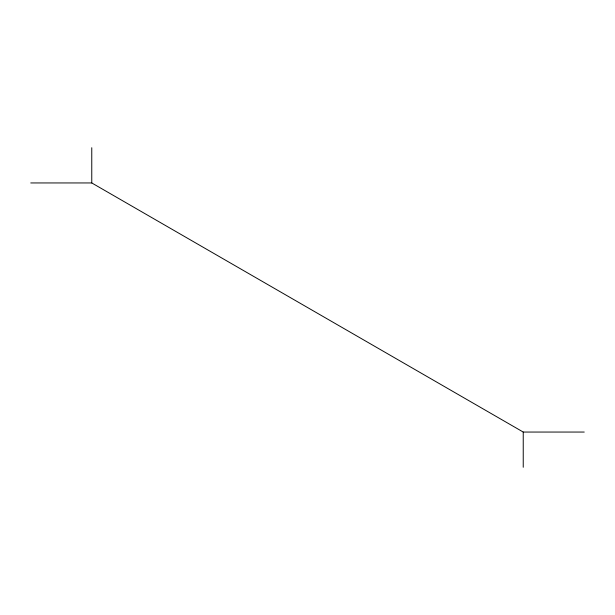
<?xml version="1.0" encoding="UTF-8"?>
<svg xmlns="http://www.w3.org/2000/svg" width="615" height="615" viewBox="0 0 615 615"><rect width="100%" height="100%" fill="white"/><g stroke="black" fill="none" stroke-linecap="round" stroke-linejoin="round"><path stroke-width="0.92" d="M30.75 182.947L91.766 182.947L523.234 432.053L584.25 432.053M523.234 432.053L523.234 467.277M91.766 147.723L91.766 182.947"/></g></svg>
